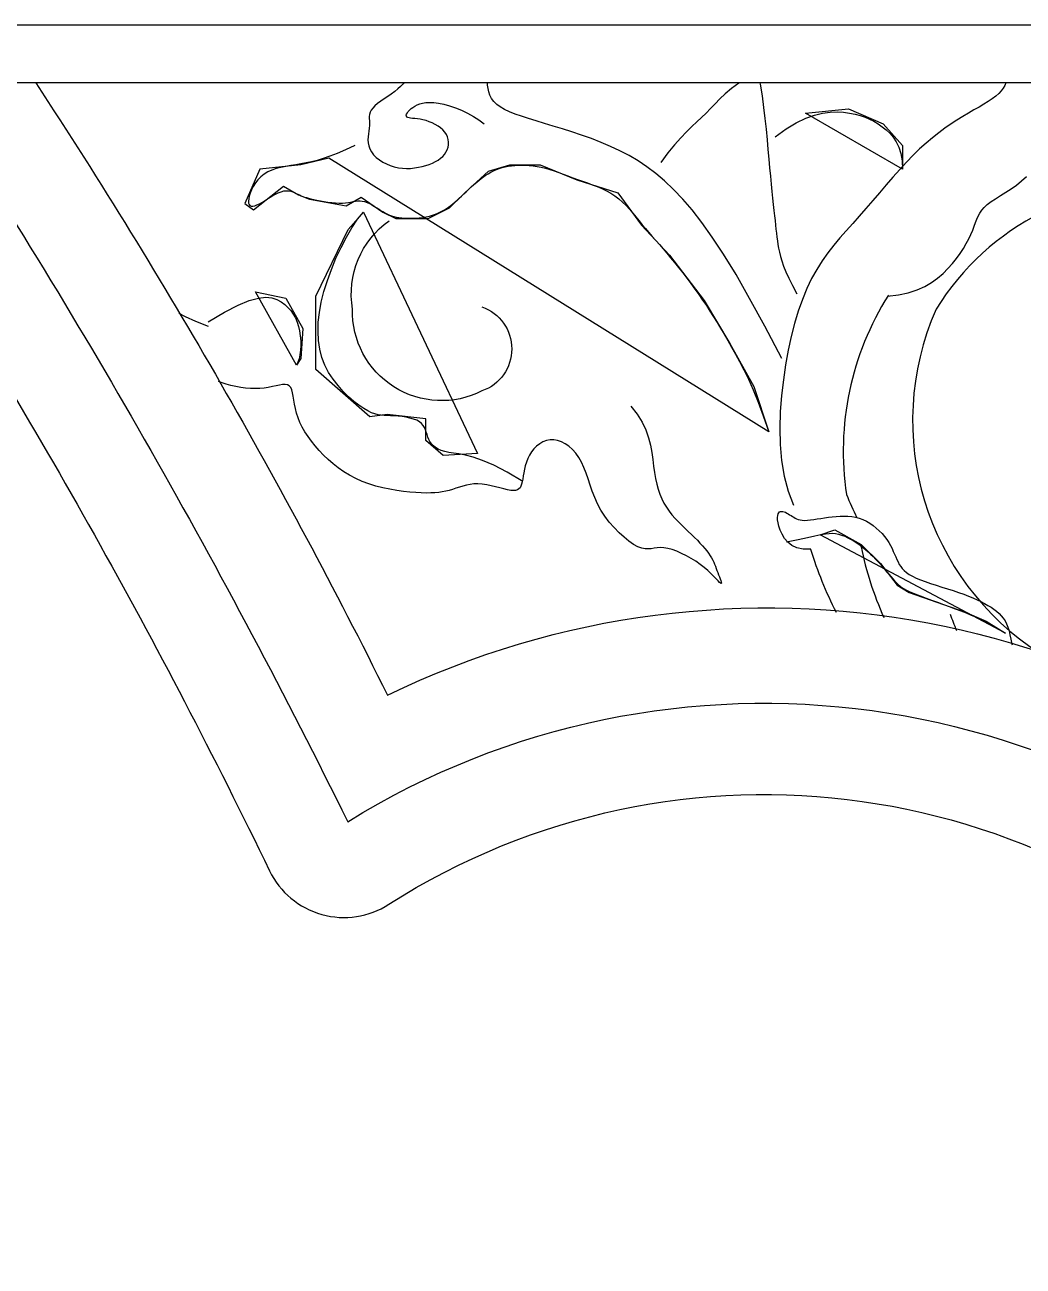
# Model space of a CAD drawing. Header units: metres. Extents: x 9271 to 18101, y 7802 to 23584.
# Drawn here: x 13379.5 to 13553.5, y 20329.6 to 20546.1 of the extents above; entities that cross this region are included whole.
import ezdxf

# ---------------------------------------------------------------- set-up
doc = ezdxf.new("R2010")
doc.units = ezdxf.units.M
for name, color, linetype in [('3', 3, 'Continuous'), ('4', 4, 'Continuous'), ('7', 7, 'Continuous')]:
    doc.layers.add(name, color=color, linetype=linetype)

msp = doc.modelspace()

# ---------------------------------------------------------------- linework, layer by layer
at = {"layer": '3'}
for points in [[(13363.27, 20534.41, -0.03), (13435.77, 20407.1, -0.36), (13610.03, 20383.11, 0.12), (13701.26, 20357.65, 0.06), (13711.01, 20345.59), (13854.99, 20345.59)], [(13381.39, 20535.94, -0.03), (13442.71, 20429.18, -0.33), (13620.08, 20395.83, 0.13), (13710.83, 20373.63, 0.07), (13718.09, 20361.59), (13854.99, 20361.59)], [(13564.71, 20476.86, -0.56), (13575.87, 20497.2, -0.5), (13590.28, 20489.42, 0.44), (13586.45, 20473.65, 0.48), (13610.21, 20486.15, 0.49), (13581.16, 20518.2, 0.28), (13538.36, 20496.48, 0.37), (13556.55, 20436.43, 0.37)], [(13459.18, 20496.88, -0.71), (13459.18, 20482.23, -0.57), (13436.62, 20496.51, -0.29), (13443.01, 20511.91)]]:
    msp.add_lwpolyline(points, format="xyb", dxfattribs=at)
for points in [[(13445.58, 20535.94), (13445.43, 20535.78), (13445, 20535.34), (13444.51, 20534.89), (13443.97, 20534.44), (13443.37, 20534.01), (13442.75, 20533.58), (13442.13, 20533.16), (13441.54, 20532.75), (13440.99, 20532.34), (13440.51, 20531.95), (13440.13, 20531.57), (13439.85, 20531.2), (13439.68, 20530.83), (13439.58, 20530.47), (13439.54, 20530.11), (13439.54, 20529.73), (13439.55, 20529.34), (13439.57, 20528.93), (13439.56, 20528.5), (13439.52, 20528.04), (13439.46, 20527.56), (13439.39, 20527.05), (13439.34, 20526.54), (13439.31, 20526.01), (13439.34, 20525.48), (13439.44, 20524.95), (13439.63, 20524.43), (13439.91, 20523.92), (13440.29, 20523.43), (13440.75, 20522.97), (13441.29, 20522.54), (13441.88, 20522.15), (13442.52, 20521.81), (13443.19, 20521.52), (13443.89, 20521.3), (13444.6, 20521.15), (13445.31, 20521.06), (13446.03, 20521.03), (13446.74, 20521.05), (13447.44, 20521.12), (13448.12, 20521.23), (13448.77, 20521.38), (13449.4, 20521.55), (13450, 20521.75), (13450.55, 20521.98), (13451.06, 20522.22), (13451.53, 20522.5), (13451.96, 20522.8), (13452.33, 20523.13), (13452.65, 20523.48), (13452.91, 20523.87), (13453.12, 20524.28), (13453.26, 20524.72), (13453.34, 20525.17), (13453.36, 20525.62), (13453.31, 20526.08), (13453.18, 20526.53), (13452.99, 20526.96), (13452.72, 20527.37), (13452.38, 20527.76), (13451.98, 20528.11), (13451.52, 20528.43), (13451.02, 20528.72), (13450.5, 20528.97), (13449.97, 20529.19), (13449.43, 20529.37), (13448.9, 20529.5), (13448.4, 20529.6), (13447.92, 20529.67), (13447.49, 20529.72), (13447.09, 20529.75), (13446.75, 20529.79), (13446.46, 20529.84), (13446.24, 20529.91), (13446.08, 20530), (13446, 20530.14), (13445.99, 20530.31), (13446.05, 20530.51), (13446.17, 20530.73), (13446.34, 20530.97), (13446.57, 20531.21), (13446.84, 20531.46), (13447.15, 20531.69), (13447.49, 20531.92), (13447.89, 20532.13), (13448.33, 20532.31), (13448.83, 20532.44), (13449.4, 20532.53), (13450.05, 20532.56), (13450.77, 20532.53), (13451.6, 20532.41), (13452.51, 20532.22), (13453.5, 20531.94), (13454.54, 20531.59), (13455.6, 20531.17), (13456.66, 20530.67), (13457.69, 20530.11), (13458.66, 20529.49), (13459.55, 20528.81)], [(13511.45, 20487.87), (13508.51, 20493.51), (13505.86, 20498.37), (13503.48, 20502.53), (13501.32, 20506.07), (13499.35, 20509.07), (13497.53, 20511.63), (13495.82, 20513.81), (13494.18, 20515.7), (13492.59, 20517.37), (13491.02, 20518.85), (13489.48, 20520.17), (13487.93, 20521.33), (13486.39, 20522.36), (13484.83, 20523.28), (13483.24, 20524.11), (13481.62, 20524.87), (13479.95, 20525.57), (13478.26, 20526.23), (13476.56, 20526.83), (13474.87, 20527.4), (13473.22, 20527.93), (13471.61, 20528.42), (13470.08, 20528.88), (13468.64, 20529.32), (13467.31, 20529.73), (13466.09, 20530.13), (13464.99, 20530.52), (13464, 20530.91), (13463.14, 20531.32), (13462.38, 20531.75), (13461.76, 20532.2), (13461.25, 20532.7), (13460.86, 20533.23), (13460.58, 20533.8), (13460.38, 20534.39), (13460.24, 20534.97), (13460.16, 20535.55), (13460.12, 20535.94)], [(13504.05, 20535.94), (13503.97, 20535.9), (13502.69, 20534.96), (13501.6, 20534.05), (13500.66, 20533.17), (13499.83, 20532.31), (13499.05, 20531.49), (13498.29, 20530.69), (13497.49, 20529.93), (13496.66, 20529.16), (13495.77, 20528.34), (13494.83, 20527.43), (13493.83, 20526.39), (13492.76, 20525.17), (13491.62, 20523.74), (13490.39, 20522.05)], [(13507.66, 20535.94), (13507.7, 20535.74), (13508.03, 20533.68), (13508.3, 20531.68), (13508.53, 20529.74), (13508.73, 20527.86), (13508.9, 20526.05), (13509.05, 20524.32), (13509.19, 20522.68), (13509.33, 20521.13), (13509.47, 20519.67), (13509.61, 20518.31), (13509.74, 20517.03), (13509.87, 20515.84), (13509.98, 20514.74), (13510.09, 20513.72), (13510.19, 20512.79), (13510.28, 20511.93), (13510.36, 20511.15), (13510.44, 20510.42), (13510.52, 20509.73), (13510.6, 20509.07), (13510.69, 20508.42), (13510.79, 20507.78), (13510.91, 20507.12), (13511.06, 20506.44), (13511.24, 20505.7), (13511.47, 20504.9), (13511.78, 20504.01), (13512.18, 20503.01), (13512.68, 20501.88), (13513.31, 20500.59), (13514.08, 20499.14)], [(13550.51, 20535.94), (13550.33, 20535.52), (13550.07, 20535.05), (13549.73, 20534.56), (13549.31, 20534.09), (13548.79, 20533.62), (13548.17, 20533.16), (13547.47, 20532.7), (13546.69, 20532.23), (13545.85, 20531.74), (13544.95, 20531.23), (13544, 20530.69), (13543.02, 20530.11), (13542.01, 20529.48), (13540.98, 20528.8), (13539.92, 20528.07), (13538.84, 20527.27), (13537.75, 20526.4), (13536.63, 20525.46), (13535.5, 20524.44), (13534.35, 20523.33), (13533.19, 20522.14), (13532.02, 20520.87), (13530.85, 20519.54), (13529.67, 20518.18), (13528.49, 20516.8), (13527.31, 20515.42), (13526.14, 20514.05), (13524.98, 20512.72), (13523.84, 20511.43), (13522.71, 20510.17), (13521.61, 20508.92), (13520.54, 20507.64), (13519.5, 20506.31), (13518.51, 20504.92), (13517.56, 20503.43), (13516.67, 20501.82), (13515.83, 20500.08), (13515.05, 20498.19), (13514.34, 20496.17), (13513.69, 20494.01), (13513.1, 20491.73), (13512.58, 20489.32), (13512.13, 20486.8), (13511.74, 20484.16), (13511.42, 20481.41), (13511.2, 20478.59), (13511.11, 20475.74), (13511.17, 20472.89), (13511.42, 20470.08), (13511.87, 20467.35), (13512.56, 20464.75), (13513.52, 20462.3)], [(13510.32, 20526.56), (13510.32, 20526.56), (13512.22, 20527.94), (13513.99, 20529), (13515.64, 20529.79), (13517.17, 20530.33), (13518.58, 20530.67), (13519.89, 20530.84), (13521.1, 20530.88), (13522.23, 20530.82), (13523.27, 20530.7), (13524.24, 20530.52), (13525.14, 20530.28), (13525.98, 20529.99), (13526.78, 20529.65), (13527.54, 20529.25), (13528.26, 20528.81), (13528.96, 20528.31), (13529.65, 20527.77), (13530.3, 20527.16), (13530.9, 20526.46), (13531.43, 20525.65), (13531.87, 20524.72), (13532.21, 20523.63), (13532.43, 20522.37), (13532.5, 20520.93), (13515.58, 20530.69), (13523.1, 20531.44), (13529.12, 20528.81), (13532.5, 20525.06), (13532.5, 20520.93)], [(13436.99, 20525.06), (13436.99, 20525.06), (13435.39, 20524.29), (13433.96, 20523.66), (13432.68, 20523.16), (13431.52, 20522.75), (13430.46, 20522.44), (13429.47, 20522.19), (13428.53, 20522), (13427.62, 20521.83), (13426.72, 20521.69), (13425.83, 20521.54), (13424.96, 20521.39), (13424.12, 20521.21), (13423.31, 20521), (13422.55, 20520.75), (13421.84, 20520.43), (13421.2, 20520.05), (13420.62, 20519.59), (13420.12, 20519.07), (13419.68, 20518.5), (13419.31, 20517.91), (13419.01, 20517.32), (13418.78, 20516.75), (13418.61, 20516.21), (13418.51, 20515.73), (13418.47, 20515.32), (13418.49, 20514.99), (13418.58, 20514.74), (13418.73, 20514.56), (13418.95, 20514.47), (13419.22, 20514.45), (13419.55, 20514.52), (13419.95, 20514.67), (13420.4, 20514.89), (13420.89, 20515.18), (13421.42, 20515.5), (13421.98, 20515.85), (13422.54, 20516.19), (13423.09, 20516.51), (13423.63, 20516.78), (13424.15, 20516.98), (13424.62, 20517.1), (13425.06, 20517.15), (13425.46, 20517.13), (13425.83, 20517.07), (13426.18, 20516.96), (13426.5, 20516.83), (13426.8, 20516.69), (13427.09, 20516.54), (13427.37, 20516.41), (13427.65, 20516.28), (13427.93, 20516.16), (13428.23, 20516.05), (13428.57, 20515.94), (13428.94, 20515.83), (13429.37, 20515.72), (13429.85, 20515.6), (13430.4, 20515.49), (13431, 20515.37), (13431.64, 20515.25), (13432.31, 20515.15), (13432.98, 20515.07), (13433.64, 20515.01), (13434.27, 20514.97), (13434.86, 20514.98), (13435.4, 20515.02), (13435.89, 20515.09), (13436.33, 20515.17), (13436.75, 20515.26), (13437.15, 20515.33), (13437.53, 20515.38), (13437.92, 20515.39), (13438.31, 20515.35), (13438.72, 20515.25), (13439.14, 20515.1), (13439.56, 20514.9), (13439.99, 20514.67), (13440.42, 20514.42), (13440.84, 20514.17), (13441.24, 20513.91), (13441.63, 20513.66), (13442, 20513.44), (13442.35, 20513.24), (13442.7, 20513.06), (13443.05, 20512.9), (13443.42, 20512.77), (13443.81, 20512.65), (13444.23, 20512.55), (13444.7, 20512.47), (13445.22, 20512.41), (13445.78, 20512.37), (13446.37, 20512.35), (13446.99, 20512.35), (13447.62, 20512.37), (13448.24, 20512.42), (13448.86, 20512.5), (13449.46, 20512.6), (13450.04, 20512.73), (13450.58, 20512.89), (13451.1, 20513.07), (13451.6, 20513.28), (13452.07, 20513.51), (13452.51, 20513.75), (13452.94, 20514.01), (13453.35, 20514.29), (13453.74, 20514.58), (13454.12, 20514.88), (13454.49, 20515.19), (13454.86, 20515.52), (13455.23, 20515.86), (13455.62, 20516.22), (13456.01, 20516.59), (13456.42, 20516.98), (13456.86, 20517.39), (13457.31, 20517.81), (13457.78, 20518.23), (13458.26, 20518.64), (13458.75, 20519.04), (13459.25, 20519.43), (13459.75, 20519.79), (13460.24, 20520.11), (13460.74, 20520.4), (13461.22, 20520.64), (13461.72, 20520.86), (13462.21, 20521.04), (13462.72, 20521.19), (13463.23, 20521.31), (13463.77, 20521.41), (13464.32, 20521.49), (13464.89, 20521.55), (13465.49, 20521.59), (13466.11, 20521.61), (13466.75, 20521.6), (13467.42, 20521.56), (13468.1, 20521.49), (13468.8, 20521.38), (13469.52, 20521.24), (13470.26, 20521.06), (13471.01, 20520.84), (13471.78, 20520.59), (13472.57, 20520.32), (13473.37, 20520.03), (13474.18, 20519.72), (13475.01, 20519.42), (13475.85, 20519.11), (13476.7, 20518.81), (13477.56, 20518.5), (13478.41, 20518.19), (13479.25, 20517.86), (13480.07, 20517.51), (13480.87, 20517.12), (13481.64, 20516.7), (13482.37, 20516.23), (13483.05, 20515.71), (13483.69, 20515.15), (13484.3, 20514.55), (13484.89, 20513.91), (13485.46, 20513.26), (13486.02, 20512.59), (13486.57, 20511.9), (13487.13, 20511.22), (13487.7, 20510.54), (13488.28, 20509.86), (13488.88, 20509.18), (13489.49, 20508.48), (13490.11, 20507.77), (13490.75, 20507.03), (13491.41, 20506.26), (13492.08, 20505.46), (13492.77, 20504.62), (13493.47, 20503.74), (13494.18, 20502.84), (13494.89, 20501.91), (13495.6, 20500.96), (13496.3, 20500), (13496.99, 20499.04), (13497.66, 20498.07), (13498.31, 20497.11), (13498.94, 20496.15), (13499.56, 20495.18), (13500.17, 20494.18), (13500.79, 20493.17), (13501.41, 20492.11), (13502.05, 20491.02), (13502.7, 20489.87), (13503.39, 20488.66), (13504.1, 20487.35), (13504.85, 20485.9), (13505.63, 20484.27), (13506.45, 20482.41), (13507.32, 20480.29), (13508.23, 20477.87), (13509.19, 20475.1), (13432.48, 20522.8), (13427.59, 20521.68), (13420.45, 20520.93), (13417.82, 20514.92), (13419.32, 20513.79), (13424.58, 20517.92), (13427.22, 20516.42), (13429.1, 20515.67), (13435.49, 20514.54), (13438.12, 20516.04), (13441.88, 20513.41), (13444.14, 20512.29), (13449.78, 20512.29), (13453.54, 20514.16), (13456.17, 20516.79), (13460.31, 20520.55), (13464.07, 20521.68), (13469.33, 20521.68), (13475.72, 20519.05), (13482.87, 20516.79), (13487.01, 20511.16), (13491.89, 20505.9), (13497.91, 20498.01), (13502.42, 20490.5), (13506.56, 20482.99), (13509.19, 20475.1)], [(13529.88, 20498.75), (13531.81, 20498.98), (13533.52, 20499.36), (13535.04, 20499.85), (13536.39, 20500.45), (13537.58, 20501.14), (13538.64, 20501.9), (13539.58, 20502.72), (13540.43, 20503.57), (13541.21, 20504.44), (13541.92, 20505.32), (13542.55, 20506.21), (13543.13, 20507.08), (13543.63, 20507.93), (13544.07, 20508.76), (13544.45, 20509.54), (13544.77, 20510.27), (13545.03, 20510.95), (13545.26, 20511.58), (13545.48, 20512.17), (13545.71, 20512.72), (13545.98, 20513.24), (13546.32, 20513.75), (13546.75, 20514.25), (13547.28, 20514.74), (13547.95, 20515.25), (13548.73, 20515.76), (13549.59, 20516.3), (13550.5, 20516.87), (13551.44, 20517.48), (13552.38, 20518.14), (13553.28, 20518.85), (13554.14, 20519.63)], [(13466.32, 20466.46), (13466.32, 20466.46), (13463.58, 20468.06), (13461.26, 20469.26), (13459.3, 20470.11), (13457.66, 20470.68), (13456.3, 20471.04), (13455.17, 20471.25), (13454.22, 20471.38), (13453.41, 20471.5), (13452.71, 20471.65), (13452.09, 20471.85), (13451.55, 20472.09), (13451.09, 20472.37), (13450.71, 20472.68), (13450.38, 20473.02), (13450.12, 20473.39), (13449.9, 20473.78), (13449.74, 20474.19), (13449.6, 20474.61), (13449.47, 20475.02), (13449.32, 20475.43), (13449.15, 20475.83), (13448.93, 20476.2), (13448.65, 20476.55), (13448.27, 20476.85), (13447.8, 20477.11), (13447.24, 20477.32), (13446.62, 20477.5), (13445.96, 20477.64), (13445.27, 20477.75), (13444.57, 20477.83), (13443.9, 20477.88), (13443.26, 20477.91), (13442.68, 20477.93), (13442.13, 20477.95), (13441.6, 20477.99), (13441.07, 20478.07), (13440.53, 20478.21), (13439.94, 20478.43), (13439.29, 20478.74), (13438.56, 20479.17), (13437.74, 20479.73), (13436.85, 20480.41), (13435.92, 20481.22), (13434.99, 20482.13), (13434.08, 20483.15), (13433.22, 20484.26), (13432.45, 20485.46), (13431.79, 20486.74), (13431.28, 20488.09), (13430.91, 20489.51), (13430.68, 20491.01), (13430.6, 20492.57), (13430.65, 20494.2), (13430.84, 20495.91), (13431.17, 20497.69), (13431.63, 20499.55), (13432.23, 20501.47), (13432.93, 20503.42), (13433.73, 20505.36), (13434.61, 20507.24), (13435.54, 20509.03), (13436.51, 20510.69), (13437.5, 20512.16), (13438.5, 20513.41), (13458.43, 20471.34), (13452.41, 20470.97), (13449.4, 20473.59), (13449.4, 20477.35), (13442.63, 20478.1), (13439.63, 20477.73), (13430.22, 20485.99), (13430.22, 20498.76), (13435.87, 20510.41), (13438.5, 20513.41)], [(13411.42, 20494.26), (13411.42, 20494.26), (13414.27, 20495.96), (13416.65, 20497.19), (13418.6, 20497.99), (13420.21, 20498.43), (13421.5, 20498.57), (13422.55, 20498.47), (13423.42, 20498.19), (13424.15, 20497.79), (13424.79, 20497.33), (13425.36, 20496.81), (13425.86, 20496.25), (13426.29, 20495.63), (13426.65, 20494.96), (13426.95, 20494.25), (13427.19, 20493.49), (13427.37, 20492.69), (13427.5, 20491.85), (13427.57, 20490.99), (13427.58, 20490.14), (13427.54, 20489.32), (13427.45, 20488.54), (13427.3, 20487.84), (13427.1, 20487.23), (13426.84, 20486.74), (13419.7, 20499.51), (13424.96, 20498.39), (13427.97, 20493.13), (13427.59, 20487.87), (13426.84, 20486.74)], [(13406.3, 20495.77), (13407.44, 20495.23), (13409.24, 20494.42), (13411.42, 20493.5)], [(13485.12, 20479.6), (13486.25, 20478.2), (13487.12, 20476.8), (13487.76, 20475.42), (13488.23, 20474.06), (13488.56, 20472.75), (13488.79, 20471.47), (13488.96, 20470.25), (13489.1, 20469.09), (13489.27, 20467.99), (13489.46, 20466.97), (13489.67, 20466), (13489.92, 20465.1), (13490.21, 20464.24), (13490.54, 20463.43), (13490.91, 20462.67), (13491.33, 20461.95), (13491.8, 20461.26), (13492.31, 20460.61), (13492.86, 20459.98), (13493.43, 20459.38), (13494.01, 20458.81), (13494.59, 20458.25), (13495.16, 20457.71), (13495.72, 20457.19), (13496.24, 20456.68), (13496.74, 20456.18), (13497.2, 20455.7), (13497.63, 20455.23), (13498.02, 20454.77), (13498.38, 20454.33), (13498.7, 20453.91), (13498.98, 20453.5), (13499.21, 20453.11), (13499.42, 20452.73), (13499.6, 20452.36), (13499.75, 20452), (13499.89, 20451.65), (13500.02, 20451.29), (13500.16, 20450.93), (13500.29, 20450.55), (13500.44, 20450.18), (13500.58, 20449.8), (13500.71, 20449.45), (13500.82, 20449.15), (13500.9, 20448.9), (13500.93, 20448.72), (13500.89, 20448.64), (13500.79, 20448.68), (13500.61, 20448.83), (13500.35, 20449.1), (13500.01, 20449.46), (13499.59, 20449.89), (13499.11, 20450.38), (13498.55, 20450.9), (13497.92, 20451.45), (13497.22, 20451.99), (13496.46, 20452.52), (13495.66, 20453.03), (13494.83, 20453.49), (13493.99, 20453.9), (13493.15, 20454.26), (13492.35, 20454.55), (13491.59, 20454.76), (13490.89, 20454.87), (13490.27, 20454.9), (13489.71, 20454.86), (13489.19, 20454.79), (13488.68, 20454.71), (13488.17, 20454.67), (13487.63, 20454.69), (13487.04, 20454.81), (13486.38, 20455.06), (13485.63, 20455.47), (13484.81, 20456.03), (13483.96, 20456.71), (13483.08, 20457.5), (13482.21, 20458.39), (13481.38, 20459.36), (13480.61, 20460.38), (13479.92, 20461.45), (13479.34, 20462.54), (13478.85, 20463.64), (13478.42, 20464.74), (13478.04, 20465.82), (13477.69, 20466.88), (13477.33, 20467.9), (13476.96, 20468.87), (13476.54, 20469.78), (13476.06, 20470.6), (13475.53, 20471.35), (13474.95, 20472.01), (13474.34, 20472.57), (13473.7, 20473.03), (13473.04, 20473.38), (13472.38, 20473.61), (13471.71, 20473.72), (13471.06, 20473.7), (13470.43, 20473.57), (13469.82, 20473.34), (13469.25, 20473.01), (13468.72, 20472.6), (13468.24, 20472.13), (13467.81, 20471.6), (13467.45, 20471.03), (13467.16, 20470.43), (13466.92, 20469.81), (13466.74, 20469.19), (13466.59, 20468.57), (13466.47, 20467.97), (13466.38, 20467.4), (13466.29, 20466.87), (13466.2, 20466.39), (13466.1, 20465.98), (13465.97, 20465.63), (13465.82, 20465.35), (13465.62, 20465.13), (13465.37, 20464.97), (13465.05, 20464.88), (13464.66, 20464.85), (13464.19, 20464.89), (13463.63, 20464.99), (13462.99, 20465.14), (13462.29, 20465.31), (13461.55, 20465.5), (13460.78, 20465.68), (13460.01, 20465.84), (13459.24, 20465.96), (13458.49, 20466.02), (13457.78, 20466.01), (13457.11, 20465.93), (13456.46, 20465.81), (13455.84, 20465.64), (13455.24, 20465.46), (13454.65, 20465.26), (13454.06, 20465.07), (13453.48, 20464.89), (13452.88, 20464.74), (13452.27, 20464.62), (13451.64, 20464.53), (13450.96, 20464.47), (13450.24, 20464.44), (13449.45, 20464.43), (13448.59, 20464.46), (13447.65, 20464.52), (13446.62, 20464.6), (13445.51, 20464.72), (13444.35, 20464.88), (13443.14, 20465.09), (13441.92, 20465.34), (13440.69, 20465.65), (13439.48, 20466.02), (13438.31, 20466.46), (13437.18, 20466.96), (13436.11, 20467.53), (13435.09, 20468.15), (13434.13, 20468.82), (13433.21, 20469.53), (13432.35, 20470.28), (13431.54, 20471.05), (13430.79, 20471.84), (13430.09, 20472.65), (13429.44, 20473.46), (13428.85, 20474.28), (13428.32, 20475.1), (13427.85, 20475.92), (13427.45, 20476.74), (13427.11, 20477.55), (13426.84, 20478.35), (13426.64, 20479.14), (13426.49, 20479.91), (13426.37, 20480.63), (13426.26, 20481.3), (13426.15, 20481.89), (13426.01, 20482.4), (13425.83, 20482.81), (13425.59, 20483.11), (13425.26, 20483.28), (13424.87, 20483.35), (13424.4, 20483.33), (13423.86, 20483.25), (13423.27, 20483.13), (13422.63, 20482.99), (13421.93, 20482.85), (13421.2, 20482.74), (13420.43, 20482.66), (13419.63, 20482.64), (13418.81, 20482.66), (13417.97, 20482.73), (13417.12, 20482.84), (13416.26, 20482.99), (13415.41, 20483.19), (13414.56, 20483.42), (13413.72, 20483.7), (13413.24, 20483.88)], [(13516.5, 20454.63), (13515.2, 20454.61), (13514.11, 20454.84), (13513.22, 20455.27), (13512.5, 20455.84), (13511.94, 20456.51), (13511.51, 20457.24), (13511.2, 20457.97), (13510.97, 20458.65), (13510.83, 20459.24), (13510.74, 20459.75), (13510.72, 20460.17), (13510.75, 20460.51), (13510.82, 20460.78), (13510.93, 20460.98), (13511.08, 20461.12), (13511.25, 20461.2), (13511.45, 20461.22), (13511.66, 20461.2), (13511.88, 20461.15), (13512.11, 20461.06), (13512.35, 20460.94), (13512.59, 20460.8), (13512.83, 20460.65), (13513.07, 20460.5), (13513.31, 20460.34), (13513.54, 20460.19), (13513.79, 20460.05), (13514.05, 20459.92), (13514.34, 20459.81), (13514.66, 20459.73), (13515.03, 20459.68), (13515.45, 20459.66), (13515.92, 20459.68), (13516.45, 20459.73), (13517.02, 20459.8), (13517.62, 20459.9), (13518.26, 20460), (13518.92, 20460.1), (13519.59, 20460.2), (13520.27, 20460.29), (13520.95, 20460.36), (13521.63, 20460.4), (13522.31, 20460.41), (13522.98, 20460.38), (13523.65, 20460.32), (13524.3, 20460.2), (13524.95, 20460.03), (13525.58, 20459.8), (13526.21, 20459.51), (13526.81, 20459.16), (13527.39, 20458.76), (13527.94, 20458.32), (13528.46, 20457.84), (13528.95, 20457.34), (13529.39, 20456.83), (13529.78, 20456.31), (13530.12, 20455.78), (13530.42, 20455.26), (13530.68, 20454.75), (13530.91, 20454.25), (13531.13, 20453.76), (13531.33, 20453.28), (13531.53, 20452.83), (13531.74, 20452.4), (13531.95, 20451.99), (13532.2, 20451.61), (13532.48, 20451.24), (13532.81, 20450.9), (13533.2, 20450.56), (13533.67, 20450.24), (13534.23, 20449.92), (13534.88, 20449.6), (13535.64, 20449.29), (13536.49, 20448.97), (13537.41, 20448.66), (13538.38, 20448.35), (13539.37, 20448.03), (13540.37, 20447.72), (13541.35, 20447.4), (13542.29, 20447.09), (13543.18, 20446.77), (13544.01, 20446.46), (13544.79, 20446.14), (13545.52, 20445.82), (13546.19, 20445.5), (13546.82, 20445.17), (13547.41, 20444.84), (13547.95, 20444.51), (13548.46, 20444.16), (13548.92, 20443.8), (13549.35, 20443.42), (13549.74, 20443.02), (13550.08, 20442.58), (13550.39, 20442.11), (13550.66, 20441.59), (13550.89, 20441.01), (13551.08, 20440.38), (13551.25, 20439.68), (13551.42, 20438.92), (13551.59, 20438.08), (13551.61, 20437.97)], [(13512.3, 20455.89), (13512.3, 20455.89), (13514.3, 20456.32), (13515.92, 20456.68), (13517.21, 20456.96), (13518.25, 20457.17), (13519.07, 20457.31), (13519.73, 20457.39), (13520.3, 20457.4), (13520.83, 20457.35), (13521.36, 20457.25), (13521.9, 20457.09), (13522.44, 20456.88), (13522.99, 20456.63), (13523.53, 20456.34), (13524.07, 20456.03), (13524.59, 20455.69), (13525.1, 20455.33), (13525.58, 20454.95), (13526.05, 20454.57), (13526.51, 20454.17), (13526.95, 20453.77), (13527.37, 20453.35), (13527.79, 20452.92), (13528.19, 20452.49), (13528.59, 20452.05), (13528.98, 20451.6), (13529.36, 20451.15), (13529.74, 20450.71), (13530.1, 20450.27), (13530.46, 20449.86), (13530.8, 20449.46), (13531.14, 20449.1), (13531.46, 20448.76), (13531.77, 20448.47), (13532.08, 20448.2), (13532.42, 20447.96), (13532.79, 20447.72), (13533.21, 20447.5), (13533.7, 20447.26), (13534.27, 20447.01), (13534.95, 20446.74), (13535.74, 20446.43), (13536.63, 20446.1), (13537.58, 20445.75), (13538.59, 20445.38), (13539.63, 20445.01), (13540.67, 20444.63), (13541.69, 20444.25), (13542.68, 20443.87), (13543.61, 20443.51), (13544.5, 20443.15), (13545.38, 20442.76), (13546.27, 20442.34), (13547.2, 20441.86), (13548.2, 20441.32), (13549.28, 20440.69), (13550.47, 20439.96), (13518.18, 20457.14), (13520.69, 20457.98), (13525.31, 20455.47), (13528.66, 20452.12), (13531.6, 20448.34), (13533.69, 20447.09), (13543.34, 20443.73), (13547.12, 20442.06), (13550.47, 20439.96)]]:
    msp.add_lwpolyline(points, dxfattribs=at)
for centre, radius, start, end in [((13573.07, 20471.73), 50.89, 147.71, 188.56), ((13596.81, 20494.88), 80.19, 202.53, 205.68), ((13577.18, 20472.81), 63.35, 196.67, 207.41), ((13581.84, 20466.41), 57.67, 191.36, 204.23), ((13590.61, 20460.63), 52.71, 199.17, 202.48)]:
    msp.add_arc(centre, radius, start, end, dxfattribs=at)
at = {"layer": '4'}
msp.add_line((11360.57, 20546.08), (14069.37, 20546.08), dxfattribs=at)
at = {"layer": '7'}
msp.add_lwpolyline([(13422.15, 20398.52, 0.45), (13442.95, 20392.7, -0.37), (13599.78, 20370.56, 0.12), (13692.76, 20342.03, 0.05), (13704.84, 20329.59), (13840.59, 20329.59, 0.41), (13854.99, 20343.99), (13854.99, 20521.54, 0.41), (13840.59, 20535.94), (13369.74, 20535.94, 0.59), (13357.62, 20513.76, -0.03)], format="xyb", close=True, dxfattribs=at)

doc.saveas('drawing.dxf')
